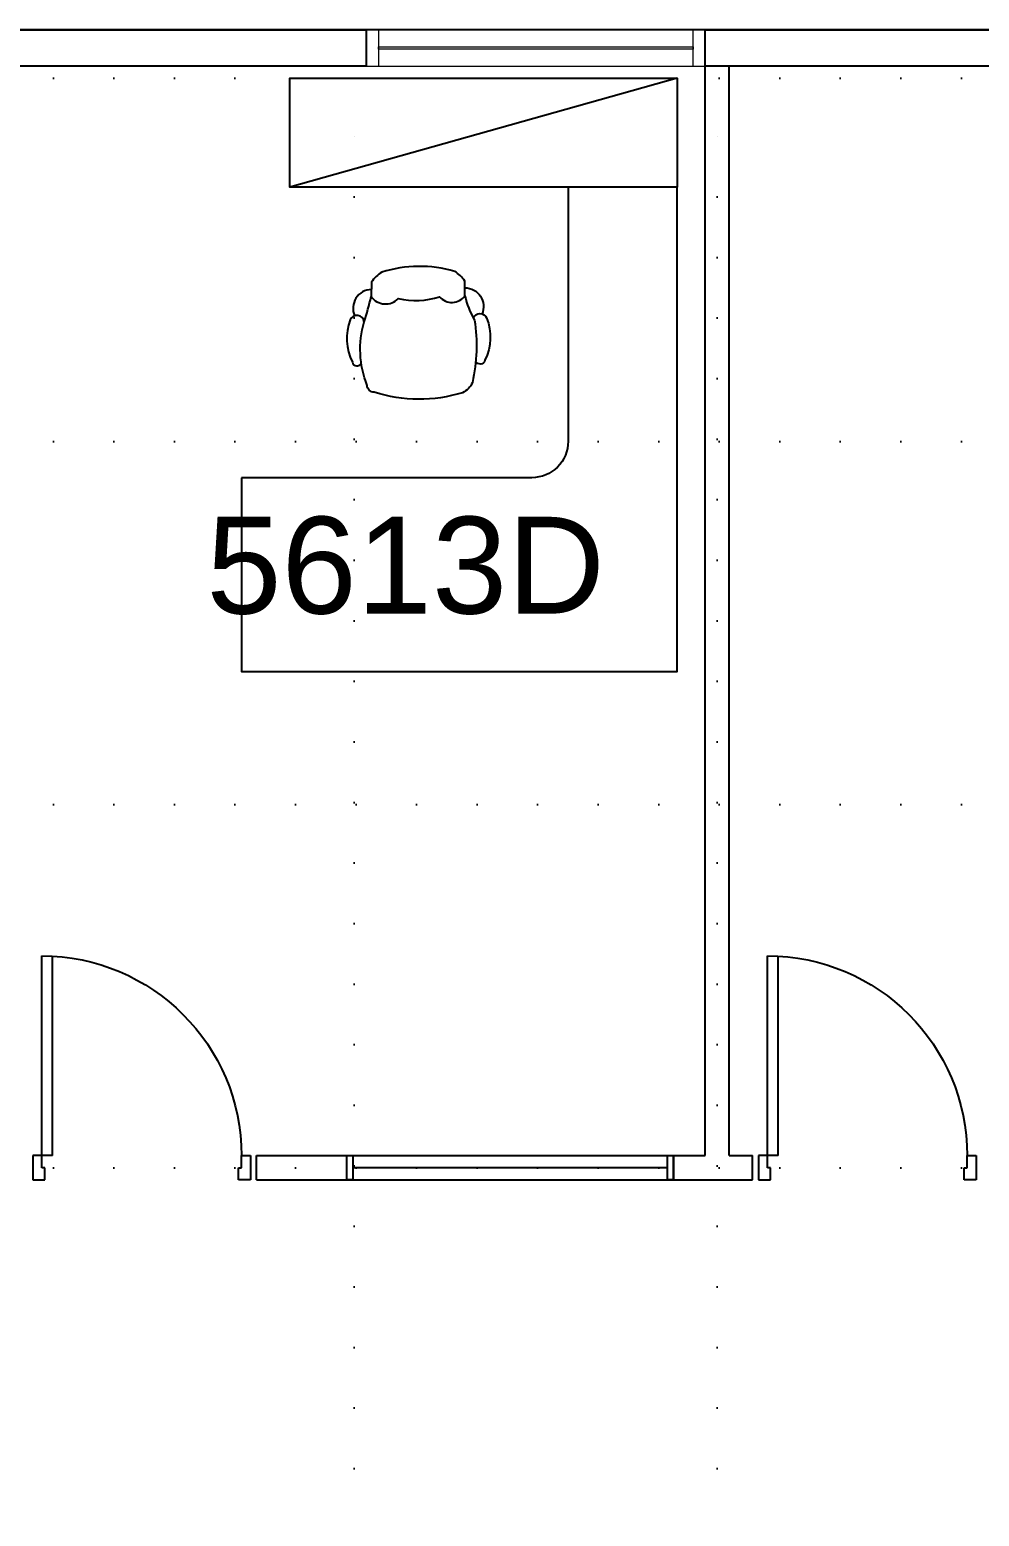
# Model space of a CAD drawing. Extents: x -68523 to 336700, y -113452 to 119396.
# Drawn here: x 251410 to 255333, y 25611 to 31750 of the extents above; entities that cross this region are included whole.
import ezdxf

# ---------------------------------------------------------------- set-up
doc = ezdxf.new("R2010")
doc.units = 0
doc.header["$LTSCALE"] = 1000
doc.header["$MEASUREMENT"] = 0
doc.linetypes.add('EC-5thFloor-s6144$0$DOT', pattern=[0.25, 0, -0.25])
doc.layers.get('0').update_dxf_attribs({"linetype": 'CONTINUOUS'})
for name, color, linetype in [('chair', 3, 'CONTINUOUS'), ('Dry-Wall', 4, 'CONTINUOUS'), ('EC-5thFloor-s6144$0$4', 9, 'EC-5thFloor-s6144$0$DOT'), ('EC-5thFloor-s6144$0$ECOLUMN', 7, 'CONTINUOUS'), ('Layer1', 1, 'CONTINUOUS'), ('N-DR', 7, 'CONTINUOUS'), ('n-wall', 3, 'CONTINUOUS'), ('Rm-No-New', 3, 'CONTINUOUS')]:
    doc.layers.add(name, color=color, linetype=linetype)
doc.layers.add('EC-5thFloor-s6144$0$EWINDOW', color=9, linetype='CONTINUOUS', lineweight=9)
doc.layers.add('EC-5thFloor-s6144$0$HATCH-LINE', color=13, linetype='CONTINUOUS', plot=False)
doc.styles.add('T1', font='arial.ttf')

# ---------------------------------------------------------------- blocks, each defined once
blk = doc.blocks.new('EC-5thFloor-s6144$0$grid-base')
for p, q in [((-24750, 750), (750, 750)), ((-5250, -24750), (-5250, 750)), ((-3750, -24750), (-3750, 750)), ((-24750, -750), (750, -750)), ((-24750, -2250), (750, -2250)), ((-24750, -3750), (750, -3750))]:
    blk.add_line(p, q)
blk = doc.blocks.new('EC-5thFloor-s6144$0$E-WIN1')
at = {"layer": 'EC-5thFloor-s6144$0$EWINDOW', "linetype": 'Continuous'}
for p, q in [((1399.9972, 149.9997), (0, 149.9997)), ((0, 149.9997), (0, 0)), ((1349.9973, 149.9997), (49.9999, 149.9997)), ((49.9999, 149.9997), (49.9999, 0)), ((1349.9973, 0), (1349.9973, 149.9997)), ((1399.9972, 0), (1399.9972, 149.9997)), ((49.9999, 79.99984), (1349.9973, 79.99984)), ((49.9999, 69.99986), (49.9999, 79.99984)), ((1349.9973, 69.99986), (49.9999, 69.99986)), ((1349.9973, 79.99984), (1349.9973, 69.99986)), ((0, 0), (1399.9972, 0)), ((49.9999, 0), (1349.9973, 0))]:
    blk.add_line(p, q, dxfattribs=at)
blk = doc.blocks.new('DR825')
for p, q in [((818.5, 100), (818.5, 925)), ((862.5, 100), (862.5, 925)), ((0, 100), (0, 0)), ((37.5, 100), (0, 100)), ((37.5, 50), (37.5, 100)), ((818.5, 100), (862.5, 100)), ((862.5, 100), (900, 100)), ((862.5, 50), (862.5, 100)), ((900, 100), (900, 0)), ((0, 0), (50, 0)), ((50, 50), (37.5, 50)), ((50, 0), (50, 50)), ((850, 50), (862.5, 50)), ((850, 0), (850, 50)), ((900, 0), (850, 0))]:
    blk.add_line(p, q)
blk.add_arc((862.5, 100), 825, 90, 180)
blk = doc.blocks.new('Chair')
at = {"layer": 'chair'}
for points in [[(695.8, 241.3, -0.08073), (735, 341.8, 0.095163), (726.6, 599.8, 0.186837), (685.4, 642.2, 0.154629), (321.2, 639.4, 0.427425), (291.5, 611.7, 0.165672), (279, 349.1, -0.020853), (308.4, 245.3, -3.794507)], [(279, 349.1, -0.744345), (221.2, 340.7, -0.209175), (230.8, 516.3, -0.689638), (267.4, 521.3, -0.689638)], [(730.1, 333.1, 0.635952), (785.3, 332.5, 0.209175), (778.1, 508.2, 0.734215), (740.5, 511.7)], [(309.2, 215.7, -0.534567), (239.9, 324.4, 0.608356)], [(695.6, 208.7, 0.534567), (766.3, 316.5, -0.608356)]]:
    blk.add_lwpolyline(points, format="xyb", dxfattribs=at)
blk.add_lwpolyline([(695.8, 241.3), (694.6, 181.2, -0.117598), (653.2, 140.9, -0.149873), (352, 144.5, -0.121311), (309.9, 186), (308.4, 245.3, -0.463458), (420.2, 253.6, -0.132891), (590.6, 245.8, -0.488609), (695.8, 241.3)], format="xyb", close=True, dxfattribs=at)

msp = doc.modelspace()

# ---------------------------------------------------------------- linework, layer by layer
at = {"layer": 'Dry-Wall', "color": 0}
for p, q in [((254200, 27100), (254200, 31600.1)), ((254300, 27100), (254300, 31600.1)), ((252346.7, 27100), (254200, 27100)), ((252346.7, 27000), (252346.7, 27100)), ((254300, 27100), (254395.6, 27100)), ((254395.6, 27000), (254395.6, 27100)), ((252346.7, 27000), (254395.6, 27000))]:
    msp.add_line(p, q, dxfattribs=at)
at = {"layer": 'EC-5thFloor-s6144$0$ECOLUMN'}
for points in [[(251200, 31750.1), (252800, 31750.1), (252800, 31600.1), (251200, 31600.1)], [(254200, 31750.1), (255800, 31750.1), (255800, 31600.1), (254200, 31600.1)]]:
    msp.add_lwpolyline(points, close=True, dxfattribs=at)
at = {"layer": 'EC-5thFloor-s6144$0$HATCH-LINE'}
msp.add_lwpolyline([(258950, 6100), (258950, 13500), (259550, 13500), (259550, 24100), (258950, 24100), (258950, 31750), (258950, 31750), (258950, 31750), (233362, 31750), (233362, 17850), (233050, 17850), (233050, 17850), (233050, 17850), (233050, 17850), (233050, 17850), (233050, -18050), (233050, -18050), (218424.9, -18049.9), (218424.9, -18049.9), (218424.9, -38550), (217000, -38550), (217000, -49550)], dxfattribs=at)
at = {"layer": 'Layer1'}
msp.add_line((254084.1, 31550), (252484.1, 31100), dxfattribs=at)
msp.add_lwpolyline([(254084.1, 31100), (252484.1, 31100), (252484.1, 31550), (254084.1, 31550)], close=True, dxfattribs=at)
msp.add_lwpolyline([(252284.1, 29900), (252284.1, 29100), (254084.1, 29100), (254084.1, 31100), (253634.1, 31100), (253634.1, 30050, -0.414214), (253484.1, 29900)], format="xyb", close=True, dxfattribs=at)
at = {"layer": 'n-wall', "linetype": 'Continuous'}
for p, q in [((254044.8, 27000), (254044.8, 27100)), ((254069.8, 27000), (254069.8, 27100))]:
    msp.add_line(p, q, dxfattribs=at)
at = {"layer": 'n-wall', "color": 1, "linetype": 'Continuous'}
msp.add_line((254044.8, 27050), (252744.8, 27050), dxfattribs=at)
msp.add_lwpolyline([(252744.8, 27000), (252719.8, 27000), (252719.8, 27100), (252744.8, 27100)], close=True, dxfattribs=at)
msp.add_lwpolyline([(252744.8, 27000), (252719.8, 27000), (252719.8, 27100), (252744.8, 27100)], close=True, dxfattribs=at)
at = {"layer": 'n-wall', "linetype": 'Continuous'}
msp.add_lwpolyline([(254069.8, 27000), (254044.8, 27000), (254044.8, 27100), (254069.8, 27100)], close=True, dxfattribs=at)

# ---------------------------------------------------------------- block references
at = {"layer": 'EC-5thFloor-s6144$0$4'}
msp.add_blockref('EC-5thFloor-s6144$0$grid-base', (258000, 30800), dxfattribs=at)
at = {"layer": 'EC-5thFloor-s6144$0$EWINDOW', "linetype": 'Continuous'}
msp.add_blockref('EC-5thFloor-s6144$0$E-WIN1', (252800, 31600.1), dxfattribs=at)
at = {"layer": 'Layer1', "xscale": -1, "rotation": 180}
msp.add_blockref('Chair', (252512.1, 30893), dxfattribs=at)
at = {"layer": 'N-DR', "xscale": -1}
for p in [(252322, 27000), (255320.3, 27000)]:
    msp.add_blockref('DR825', p, dxfattribs=at)

# ---------------------------------------------------------------- texts
at = {"layer": 'Rm-No-New', "style": 'T1'}
msp.add_text('5613D', height=400, dxfattribs=at).set_placement((252139.3, 29338.7))

doc.saveas('drawing.dxf')
